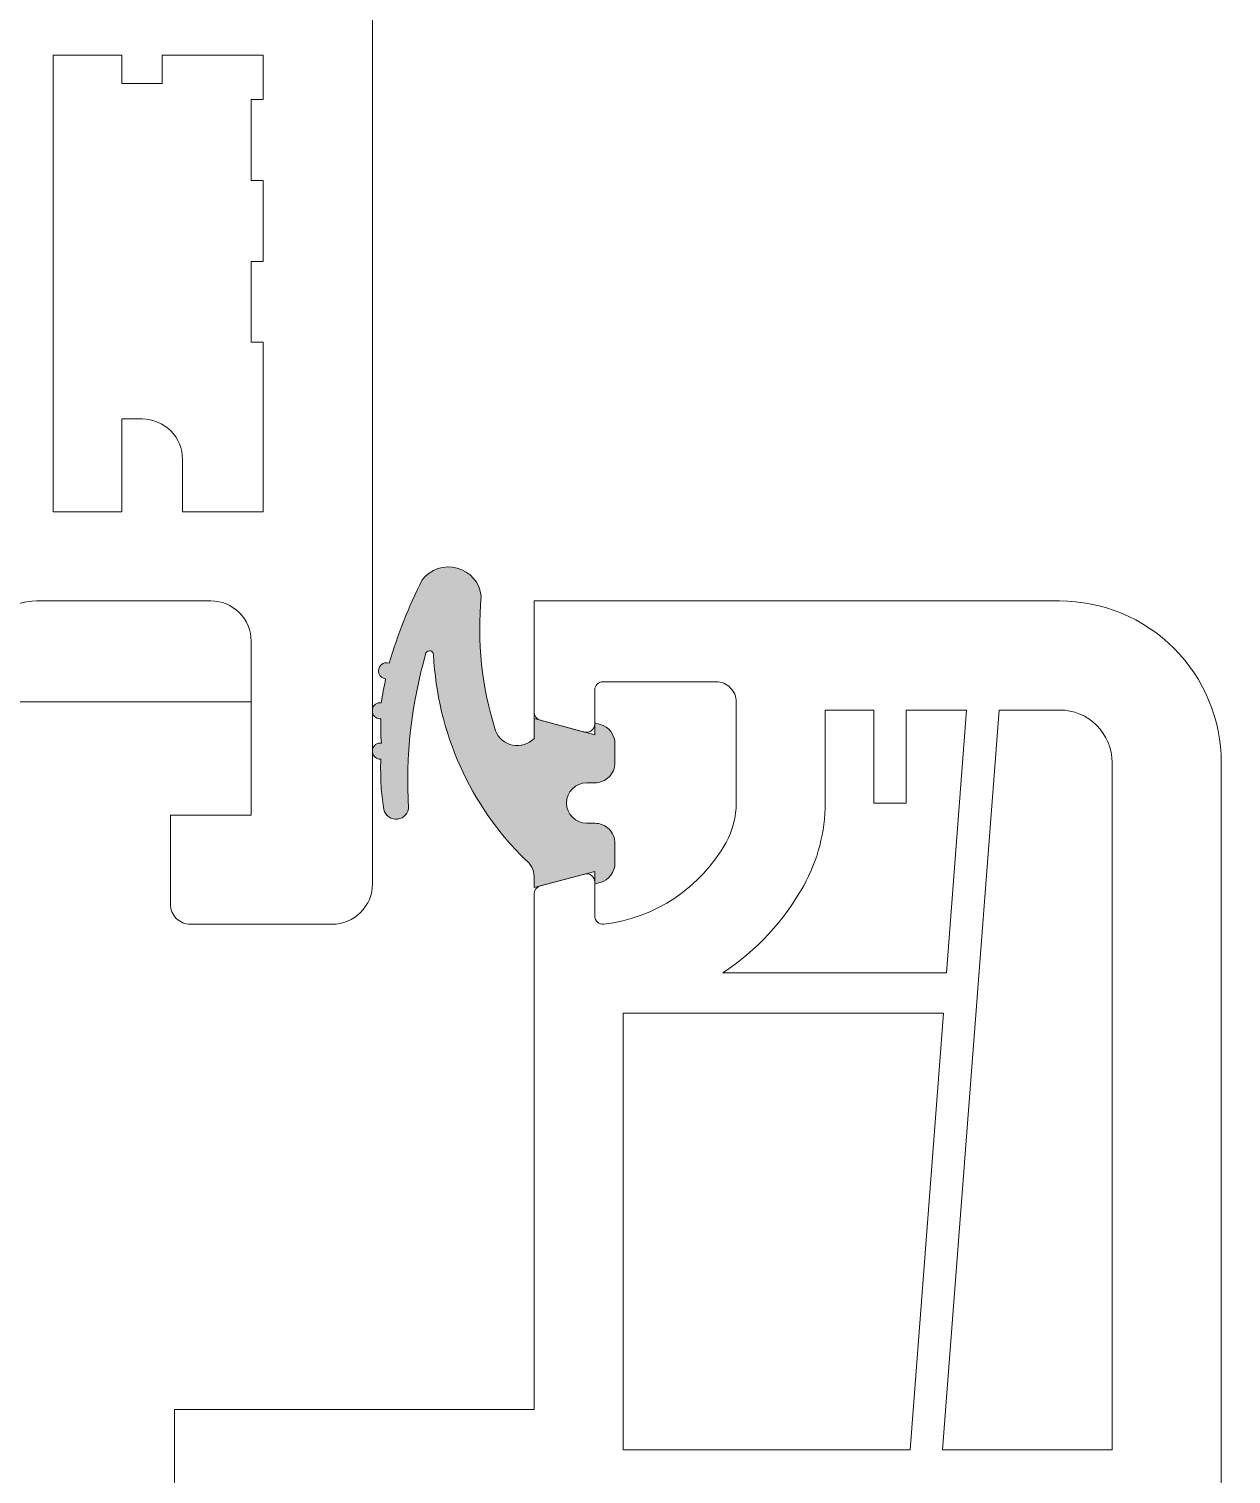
# Model space of a CAD drawing. Header units: millimetres. Extents: x -6345 to -3608, y 2414 to 4738.
# Drawn here: x -5047.7 to -5017.96, y 2730.9 to 2766.65 of the extents above; entities that cross this region are included whole.
import ezdxf

# ---------------------------------------------------------------- set-up
doc = ezdxf.new("R2010")
doc.units = ezdxf.units.MM
doc.header["$MEASUREMENT"] = 0
for name, color, linetype, lineweight in [('ASSEMBLY_Pen_No__1', 7, 'Continuous', 13), ('GASKET_OUTSIDE_Pen_No__1', 7, 'Continuous', 13), ('HATCH_STEEL_Pen_No__1', 7, 'Continuous', 13), ('PVC_INSIDE_Pen_No__1', 7, 'Continuous', 13), ('PVC_OUTSIDE_Pen_No__141', 7, 'Continuous', 20), ('Structural - Bearing_Pen_No__1', 7, 'Continuous', 13)]:
    doc.layers.add(name, color=color, linetype=linetype, lineweight=lineweight)

msp = doc.modelspace()

# ---------------------------------------------------------------- hatches: boundary and pattern name
at = {"layer": 'HATCH_STEEL_Pen_No__1', "linetype": 'Continuous', "lineweight": 13}
msp.add_hatch(color=7, dxfattribs=at).paths.add_polyline_path([(-5039.203, 2748.754), (-5039.203, 2748.816, -0.400954), (-5038.983, 2748.984, -0.033048), (-5038.993, 2749.58, -0.370227), (-5039.203, 2749.738), (-5039.203, 2749.824, -0.381423), (-5038.985, 2749.982, -0.013151), (-5038.877, 2750.574, -1.124232), (-5038.787, 2750.96, -0.047897), (-5037.971, 2753.018, -0.678822), (-5036.512, 2752.617, 0.100762), (-5036.158, 2749.289, 0.546779), (-5035.205, 2749.095), (-5035.205, 2749.592), (-5033.703, 2749.189), (-5033.703, 2749.481), (-5033.573, 2749.446, -0.341309), (-5033.203, 2748.96), (-5033.203, 2748.5, -0.414214), (-5033.703, 2748), (-5033.903, 2748, 1), (-5033.903, 2747), (-5033.703, 2747, -0.414214), (-5033.203, 2746.5), (-5033.203, 2746.017, -0.339454), (-5033.573, 2745.534), (-5033.703, 2745.5), (-5033.703, 2745.81), (-5035.205, 2745.408), (-5035.205, 2745.683, 0.249963), (-5035.416, 2746.092, -0.189468), (-5037.691, 2751.173, 0.789891), (-5037.879, 2751.213, 0.084557), (-5038.311, 2747.358, -0.888454), (-5038.929, 2747.394, -0.007198), (-5038.991, 2747.915, -0.015269), (-5038.998, 2748.586, -0.379459)])

# ---------------------------------------------------------------- linework, layer by layer
at = {"layer": 'ASSEMBLY_Pen_No__1', "color": 7, "linetype": 'Continuous', "lineweight": 13}
for p, q in [((-5035.203, 2752.5), (-5035.203, 2749.501)), ((-5035.203, 2752.5), (-5032.202, 2752.5)), ((-5035.203, 2752.5), (-5032.203, 2752.5)), ((-5035.203, 2752.5), (-5035.203, 2749.501)), ((-5018.203, 2739.5), (-5018.203, 2736.501))]:
    msp.add_line(p, q, dxfattribs=at)
at = {"layer": 'GASKET_OUTSIDE_Pen_No__1', "color": 7, "linetype": 'Continuous', "lineweight": 13}
msp.add_lwpolyline([(-5033.703, 2748), (-5033.903, 2748, 1), (-5033.903, 2747), (-5033.703, 2747, -0.414214), (-5033.203, 2746.5), (-5033.203, 2746.017, -0.339454), (-5033.573, 2745.534), (-5033.703, 2745.5), (-5033.703, 2745.81), (-5035.205, 2745.408), (-5035.205, 2745.683, 0.249963), (-5035.416, 2746.092, -0.189468), (-5037.691, 2751.173, 0.789891), (-5037.879, 2751.213, 0.084557), (-5038.311, 2747.358, -0.888454), (-5038.929, 2747.394, -0.007198), (-5038.991, 2747.915, -0.015269), (-5038.998, 2748.586, -0.379459), (-5039.203, 2748.754), (-5039.203, 2748.768), (-5039.203, 2748.816, -0.400954), (-5038.983, 2748.984, -0.033048), (-5038.993, 2749.58, -0.370227), (-5039.203, 2749.738), (-5039.203, 2749.824, -0.381423), (-5038.985, 2749.982, -0.013151), (-5038.877, 2750.574, -1.124232), (-5038.787, 2750.96, -0.047897), (-5037.971, 2753.018, -0.678822), (-5036.512, 2752.617, 0.100762), (-5036.158, 2749.289, 0.546779), (-5035.205, 2749.095), (-5035.205, 2749.592), (-5033.703, 2749.189), (-5033.703, 2749.481), (-5033.573, 2749.446, -0.341309), (-5033.203, 2748.96), (-5033.203, 2748.5, -0.414214)], format="xyb", close=True, dxfattribs=at)
at = {"layer": 'HATCH_STEEL_Pen_No__1', "color": 7, "linetype": 'Continuous', "lineweight": 13, "flags": 128}
msp.add_lwpolyline([(-5039.203, 2748.754), (-5039.203, 2748.816, -0.400954), (-5038.983, 2748.984, -0.033048), (-5038.993, 2749.58, -0.370227), (-5039.203, 2749.738), (-5039.203, 2749.824, -0.381423), (-5038.985, 2749.982, -0.013151), (-5038.877, 2750.574, -1.124232), (-5038.787, 2750.96, -0.047897), (-5037.971, 2753.018, -0.678822), (-5036.512, 2752.617, 0.100762), (-5036.158, 2749.289, 0.546779), (-5035.205, 2749.095), (-5035.205, 2749.592), (-5033.703, 2749.189), (-5033.703, 2749.481), (-5033.573, 2749.446, -0.341309), (-5033.203, 2748.96), (-5033.203, 2748.5, -0.414214), (-5033.703, 2748), (-5033.903, 2748, 1), (-5033.903, 2747), (-5033.703, 2747, -0.414214), (-5033.203, 2746.5), (-5033.203, 2746.017, -0.339454), (-5033.573, 2745.534), (-5033.703, 2745.5), (-5033.703, 2745.81), (-5035.205, 2745.408), (-5035.205, 2745.683, 0.249963), (-5035.416, 2746.092, -0.189468), (-5037.691, 2751.173, 0.789891), (-5037.879, 2751.213, 0.084557), (-5038.311, 2747.358, -0.888454), (-5038.929, 2747.394, -0.007198), (-5038.991, 2747.915, -0.015269), (-5038.998, 2748.586, -0.379459)], format="xyb", close=True, dxfattribs=at)
at = {"layer": 'PVC_INSIDE_Pen_No__1', "color": 7, "linetype": 'Continuous', "lineweight": 13}
for points in [[(-5047.103, 2754.7), (-5045.402, 2754.7), (-5045.402, 2757), (-5044.902, 2757, -0.414214), (-5043.902, 2756), (-5043.902, 2754.7), (-5041.903, 2754.7), (-5041.903, 2758.9), (-5042.203, 2758.9), (-5042.203, 2760.9), (-5041.903, 2760.9), (-5041.903, 2762.9), (-5042.203, 2762.9), (-5042.203, 2764.9), (-5041.903, 2764.9), (-5041.903, 2766), (-5044.402, 2766), (-5044.402, 2765.3), (-5045.402, 2765.3), (-5045.402, 2766), (-5047.103, 2766)], [(-5030.533, 2743.3), (-5025, 2743.3), (-5024.503, 2749.8), (-5026.003, 2749.8), (-5026.003, 2747.5), (-5026.803, 2747.5), (-5026.803, 2749.8), (-5028.003, 2749.8), (-5028.003, 2747.5, -0.127797), (-5028.534, 2745.455, -0.120252)], [(-5025.1, 2731.5), (-5020.903, 2731.5), (-5020.903, 2748.5, 0.414214), (-5022.203, 2749.8), (-5023.7, 2749.8)]]:
    msp.add_lwpolyline(points, format="xyb", close=True, dxfattribs=at)
msp.add_lwpolyline([(-5033.003, 2731.5), (-5025.903, 2731.5), (-5025.076, 2742.3), (-5033.003, 2742.3)], close=True, dxfattribs=at)
at = {"layer": 'PVC_OUTSIDE_Pen_No__141', "color": 7, "linetype": 'Continuous', "lineweight": 20}
for points in [[(-5047.842, 2782.5), (-5042.203, 2782.5, 0.414214), (-5041.703, 2783), (-5041.703, 2787.3), (-5043.103, 2787.3), (-5042.864, 2788.655, -0.153915), (-5042.447, 2789.455), (-5041.903, 2789.999, -0.185339), (-5040.921, 2790.436), (-5039.729, 2790.499, -0.429634), (-5039.203, 2790), (-5039.203, 2745.5, -0.414214), (-5040.203, 2744.5), (-5043.703, 2744.5, -0.414214), (-5044.203, 2745), (-5044.203, 2747.2), (-5042.203, 2747.2), (-5042.203, 2751.5, 0.414214), (-5043.203, 2752.5), (-5047.503, 2752.5, 0.34534), (-5048.967, 2751.357, 0.172154)], [(-5044.103, 2730.3), (-5044.103, 2732.5), (-5043.453, 2732.5), (-5035.203, 2732.5), (-5035.203, 2745.255, -0.339454), (-5035.054, 2745.448), (-5033.954, 2745.743, -0.493145), (-5033.703, 2745.55), (-5033.703, 2744.7, 0.449186), (-5033.479, 2744.501, 0.240602), (-5030.456, 2746.526, 0.127797), (-5030.203, 2747.5), (-5030.203, 2750, 0.414214), (-5030.703, 2750.5), (-5033.503, 2750.5, 0.414214), (-5033.703, 2750.3), (-5033.703, 2749.45, -0.493145), (-5033.954, 2749.256), (-5035.054, 2749.551, -0.339454), (-5035.203, 2749.744), (-5035.203, 2752.5), (-5022.203, 2752.5, -0.414214), (-5018.203, 2748.5), (-5018.203, 2700.007)]]:
    msp.add_lwpolyline(points, format="xyb", dxfattribs=at)
at = {"layer": 'Structural - Bearing_Pen_No__1', "color": 7, "linetype": 'Continuous', "lineweight": 13}
msp.add_line((-5042.202, 2750), (-5092.202, 2750), dxfattribs=at)

doc.saveas('drawing.dxf')
